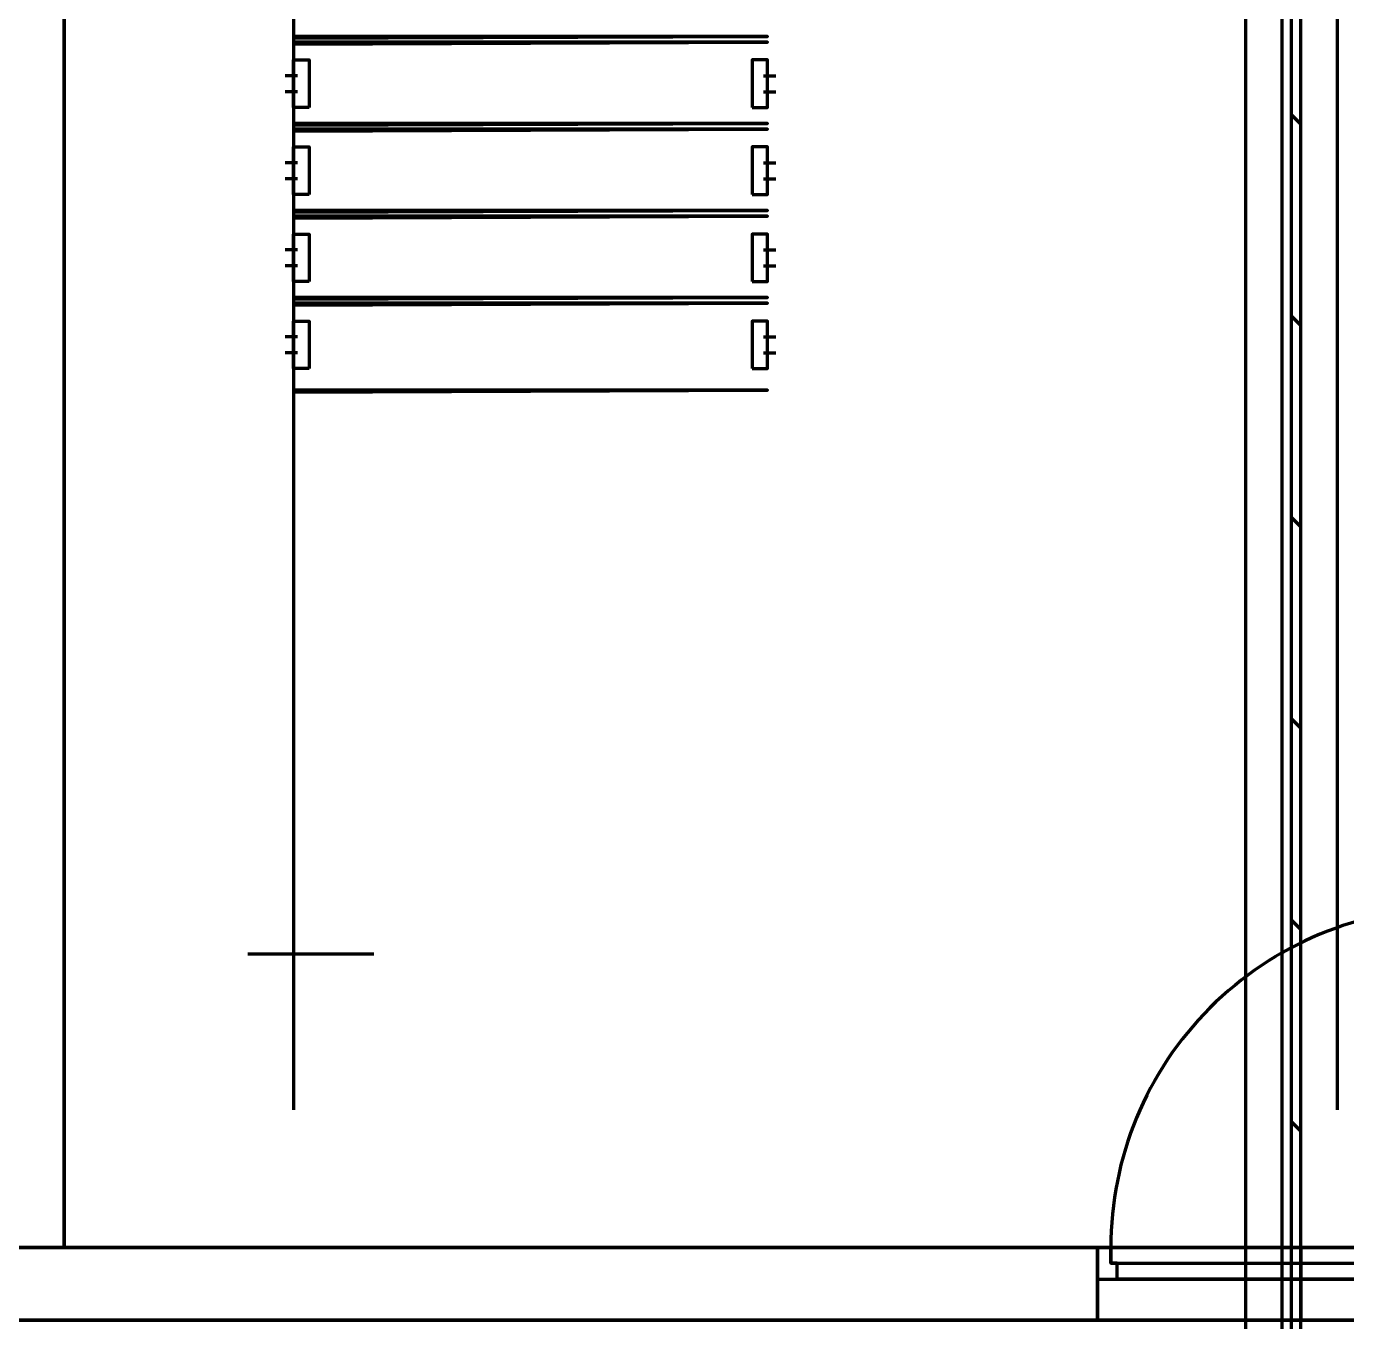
# Model space of a CAD drawing. Extents: x 0 to 1153, y 0 to 816.
# Drawn here: x 461.84 to 488.83, y 577.45 to 603.92 of the extents above; entities that cross this region are included whole.
import ezdxf

# ---------------------------------------------------------------- set-up
doc = ezdxf.new("R2010")
doc.units = 0
doc.header["$MEASUREMENT"] = 0
doc.layers.add('Arch', color=7, linetype='Continuous')
doc.layers.add('EQUIPMENTS', color=7, linetype='Continuous')

msp = doc.modelspace()

# ---------------------------------------------------------------- linework, layer by layer
at = {"layer": 'Arch', "color": 11, "linetype": 'Continuous', "lineweight": 211}
for p, q in [((487.511, 383.91), (487.511, 638.059)), ((467.297, 629.433), (467.297, 581.776)), ((488.633, 629.433), (488.633, 581.776)), ((467.381, 602.911), (467.127, 602.911)), ((476.906, 602.911), (477.16, 602.911)), ((467.381, 602.583), (467.127, 602.583)), ((476.906, 602.583), (477.16, 602.583)), ((487.892, 601.927), (487.701, 602.118)), ((467.381, 601.133), (467.127, 601.133)), ((476.906, 601.133), (477.16, 601.133)), ((467.381, 600.805), (467.127, 600.805)), ((476.906, 600.805), (477.16, 600.805)), ((467.381, 599.355), (467.127, 599.355)), ((476.906, 599.355), (477.16, 599.355)), ((467.381, 599.027), (467.127, 599.027)), ((476.906, 599.027), (477.16, 599.027)), ((487.892, 597.81), (487.701, 598.001)), ((467.381, 597.577), (467.127, 597.577)), ((476.906, 597.577), (477.16, 597.577)), ((467.381, 597.249), (467.127, 597.249)), ((476.906, 597.249), (477.16, 597.249)), ((487.892, 593.693), (487.701, 593.884)), ((487.892, 589.576), (487.701, 589.767)), ((487.892, 585.459), (487.701, 585.65)), ((466.365, 584.962), (468.937, 584.962)), ((487.892, 581.343), (487.701, 581.533))]:
    msp.add_line(p, q, dxfattribs=at)
for points in [[(113.961, 576.972), (487.701, 576.972), (487.701, 638.81), (487.892, 638.81), (683.154, 638.81), (683.154, 638.609), (683.154, 383.254), (870.49, 383.254), (870.49, 383.053), (683.154, 383.053), (682.964, 383.064), (487.892, 383.064), (487.701, 383.064), (487.701, 454.3), (113.961, 454.3)], [(683.546, 383.17), (486.77, 383.17), (486.77, 638.799), (492.315, 633.254)], [(683.546, 383.17), (486.77, 383.17), (486.77, 638.799), (683.546, 638.799)], [(683.154, 383.254), (683.059, 383.254), (682.964, 383.254), (487.892, 383.254), (487.892, 638.609), (682.964, 638.609), (682.964, 383.254)], [(232.177, 578.961), (461.116, 578.961), (462.608, 578.961), (494.834, 578.961), (462.608, 578.961), (462.608, 632.09), (462.608, 633.571), (231.436, 633.571), (462.608, 633.571), (462.608, 632.09), (462.608, 578.961), (462.608, 633.095), (462.608, 578.961), (461.116, 578.961), (461.116, 632.09), (232.918, 632.09), (461.116, 632.09), (461.116, 578.961), (461.116, 631.603), (461.116, 578.961), (233.669, 578.961), (233.669, 579.744), (233.669, 578.961), (232.177, 578.961)], [(467.297, 603.684), (476.991, 603.716), (467.297, 603.716)], [(467.297, 603.557), (476.991, 603.599), (467.297, 603.599)], [(467.297, 601.906), (476.991, 601.938), (467.297, 601.938)], [(467.297, 601.779), (476.991, 601.821), (467.297, 601.821)], [(467.297, 600.128), (476.991, 600.16), (467.297, 600.16)], [(467.297, 600.001), (476.991, 600.043), (467.297, 600.043)], [(467.297, 598.35), (476.991, 598.382), (467.297, 598.382)], [(467.297, 598.223), (476.991, 598.265), (467.297, 598.265)], [(467.297, 596.445), (476.991, 596.487), (467.297, 596.487)], [(491.49, 578.961), (483.732, 578.961), (491.49, 578.961)], [(491.49, 578.961), (483.732, 578.961), (483.732, 577.48), (483.732, 578.961), (483.732, 578.316), (484.135, 578.316), (484.135, 578.644), (484.008, 578.644), (484.008, 578.961), (483.732, 578.961), (483.732, 578.316), (491.49, 578.316)], [(491.215, 578.961), (484.008, 578.961)], [(491.088, 578.316), (484.135, 578.316), (484.135, 578.644), (491.088, 578.644)], [(232.177, 577.48), (233.669, 577.48), (233.669, 577.511), (193.601, 577.511), (232.918, 577.511), (233.669, 577.511), (233.669, 577.48), (494.834, 577.48)], [(494.834, 577.48), (232.177, 577.48)], [(491.49, 577.48), (483.732, 577.48), (491.49, 577.48)]]:
    msp.add_lwpolyline(points, dxfattribs=at)
for points in [[(476.673, 602.266), (476.991, 602.266), (476.991, 603.239), (476.673, 603.239)], [(476.673, 600.488), (476.991, 600.488), (476.991, 601.461), (476.673, 601.461)], [(476.673, 598.71), (476.991, 598.71), (476.991, 599.673), (476.673, 599.673)], [(476.673, 596.932), (476.991, 596.932), (476.991, 597.895), (476.673, 597.895)], [(487.892, 578.961), (487.892, 577.48), (487.701, 577.48), (487.701, 578.961)]]:
    msp.add_lwpolyline(points, close=True, dxfattribs=at)
msp.add_lwpolyline([(490.929, 585.893, 0.414214), (484.008, 578.961), (484.008, 578.644), (491.215, 578.644)], format="xyb", dxfattribs=at)
at = {"layer": 'EQUIPMENTS', "color": 251, "linetype": 'Continuous', "lineweight": 211}
for points in [[(467.614, 602.266), (467.297, 602.266), (467.297, 603.239), (467.614, 603.239)], [(467.614, 600.488), (467.297, 600.488), (467.297, 601.461), (467.614, 601.461)], [(467.614, 598.71), (467.297, 598.71), (467.297, 599.673), (467.614, 599.673)], [(467.614, 596.932), (467.297, 596.932), (467.297, 597.895), (467.614, 597.895)]]:
    msp.add_lwpolyline(points, close=True, dxfattribs=at)

doc.saveas('drawing.dxf')
